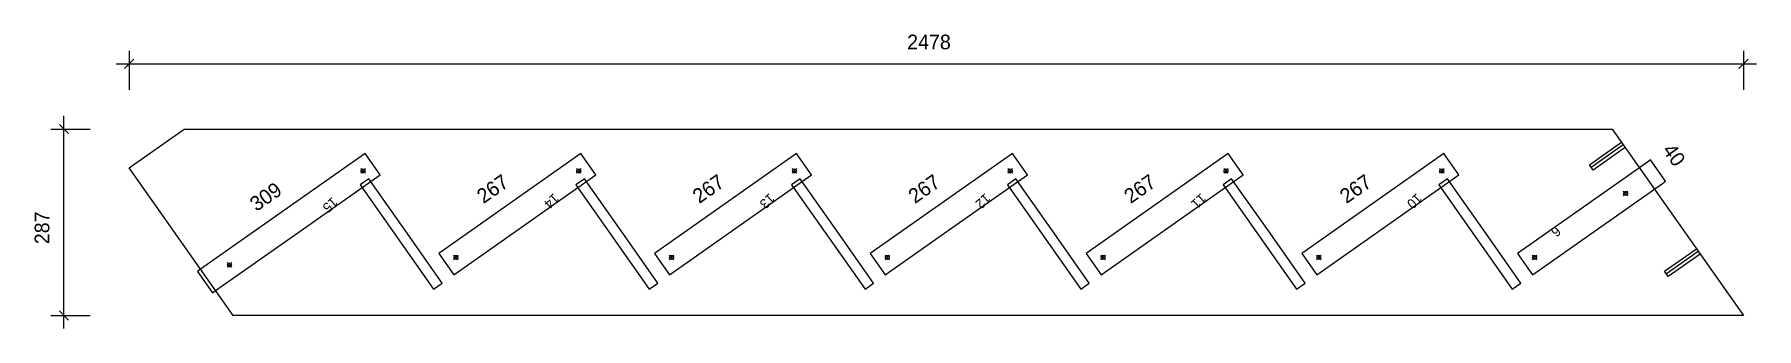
# Model space of a CAD drawing. Header units: millimetres. Extents: x -145 to 2498, y -20 to 432.
import ezdxf
from ezdxf.enums import TextEntityAlignment as Align

# ---------------------------------------------------------------- set-up
doc = ezdxf.new("R2010")
doc.units = ezdxf.units.MM
for name, color, linetype in [('CONTOUR', 7, 'CONTINUOUS'), ('CUT_RISER', 7, 'CONTINUOUS'), ('CUT_STEP', 7, 'CONTINUOUS'), ('CUT_STEPTEXT', 7, 'CONTINUOUS'), ('DIMLINES', 7, 'CONTINUOUS'), ('DIMLINESTEXT', 7, 'CONTINUOUS'), ('DRILLINGSOTHER', 7, 'CONTINUOUS'), ('DRILLINGSSIDE', 7, 'CONTINUOUS')]:
    doc.layers.add(name, color=color, linetype=linetype)

msp = doc.modelspace()

# ---------------------------------------------------------------- linework, layer by layer
at = {"layer": 'CONTOUR', "color": 0, "linetype": '0'}
msp.add_lwpolyline([(2477.548, 0), (159.88, 0), (0, 227.052), (84.561, 286.596), (2275.74, 286.596), (2477.548, 0)], dxfattribs=at)
at = {"layer": 'CUT_RISER', "color": 1, "linetype": '1'}
for points in [[(480.228, 50), (423.914, 129.975), (367.599, 209.949), (354.517, 200.738), (467.146, 40.788), (480.228, 50)], [(811.323, 50), (755.009, 129.975), (698.694, 209.949), (685.612, 200.738), (798.241, 40.788), (811.323, 50)], [(1142.419, 50), (1086.104, 129.975), (1029.79, 209.949), (1016.707, 200.738), (1129.337, 40.788), (1142.419, 50)], [(1473.514, 50), (1417.199, 129.975), (1360.885, 209.949), (1347.803, 200.738), (1460.432, 40.788), (1473.514, 50)], [(1804.609, 50), (1748.295, 129.975), (1691.98, 209.949), (1678.898, 200.738), (1791.527, 40.788), (1804.609, 50)], [(2135.705, 50), (2079.39, 129.975), (2023.076, 209.949), (2009.993, 200.738), (2122.623, 40.788), (2135.705, 50)]]:
    msp.add_lwpolyline(points, dxfattribs=at)
at = {"layer": 'CUT_STEP', "color": 1, "linetype": '1'}
for points in [[(132.78, 38.485), (258.988, 127.355), (385.195, 216.225), (362.165, 248.93), (109.751, 71.19), (104.845, 67.736), (127.874, 35.031), (132.78, 38.485)], [(498.216, 62.666), (607.253, 139.445), (716.29, 216.225), (693.261, 248.93), (475.186, 95.372), (498.216, 62.666)], [(829.311, 62.666), (938.349, 139.445), (1047.386, 216.225), (1024.356, 248.93), (806.282, 95.372), (829.311, 62.666)], [(1160.407, 62.666), (1269.444, 139.445), (1378.481, 216.225), (1355.451, 248.93), (1137.377, 95.372), (1160.407, 62.666)], [(1491.502, 62.666), (1600.539, 139.445), (1709.576, 216.225), (1686.547, 248.93), (1468.472, 95.372), (1491.502, 62.666)], [(1822.597, 62.666), (1931.634, 139.445), (2040.672, 216.225), (2017.642, 248.93), (1799.568, 95.372), (1822.597, 62.666)], [(2329.933, 235.688), (2230.298, 165.53), (2130.663, 95.372), (2153.693, 62.666), (2352.962, 202.983), (2357.868, 206.438), (2334.838, 239.143), (2329.933, 235.688)]]:
    msp.add_lwpolyline(points, dxfattribs=at)
at = {"layer": 'DIMLINES', "color": 0}
for p, q in [((0, 406.596), (0, 346.596)), ((2477.548, 406.596), (2477.548, 346.596)), ((-20, 386.596), (2497.548, 386.596)), ((7.071, 393.667), (-7.071, 379.525)), ((2484.619, 393.667), (2470.477, 379.525)), ((-107.071, 293.667), (-92.929, 279.525)), ((-100, -20), (-100, 306.596)), ((-120, 286.596), (-60, 286.596)), ((-120, 0), (-60, 0)), ((-107.071, 7.071), (-92.929, -7.071))]:
    msp.add_line(p, q, dxfattribs=at)
at = {"layer": 'DRILLINGSOTHER', "color": 3}
for p, q in [((362.498, 225.749), (355.427, 218.678)), ((355.428, 225.749), (362.497, 218.678)), ((693.594, 225.749), (686.523, 218.678)), ((686.524, 225.749), (693.593, 218.678)), ((1024.689, 225.749), (1017.618, 218.678)), ((1017.619, 225.749), (1024.688, 218.678)), ((1355.784, 225.749), (1348.713, 218.678)), ((1348.714, 225.749), (1355.783, 218.678)), ((1686.88, 225.749), (1679.809, 218.678)), ((1679.81, 225.749), (1686.879, 218.678)), ((2017.975, 225.749), (2010.904, 218.678)), ((2010.905, 225.749), (2017.974, 218.678)), ((2300.013, 191.206), (2292.942, 184.134)), ((2292.943, 191.206), (2300.012, 184.134)), ((157.506, 81.403), (150.435, 74.332)), ((150.436, 81.403), (157.505, 74.332)), ((504.954, 92.918), (497.883, 85.847)), ((497.884, 92.918), (504.953, 85.847)), ((836.049, 92.918), (828.978, 85.847)), ((828.979, 92.918), (836.048, 85.847)), ((1167.145, 92.918), (1160.074, 85.847)), ((1160.075, 92.918), (1167.144, 85.847)), ((1498.24, 92.918), (1491.169, 85.847)), ((1491.17, 92.918), (1498.239, 85.847)), ((1829.335, 92.918), (1822.264, 85.847)), ((1822.265, 92.918), (1829.334, 85.847)), ((2160.431, 92.918), (2153.36, 85.847)), ((2153.361, 92.918), (2160.43, 85.847))]:
    msp.add_line(p, q, dxfattribs=at)
for centre in [(358.963, 222.214), (690.058, 222.214), (1021.153, 222.214), (1352.249, 222.214), (1683.344, 222.214), (2014.439, 222.214), (2296.478, 187.67), (153.971, 77.867), (501.419, 89.382), (832.514, 89.382), (1163.609, 89.382), (1494.705, 89.382), (1825.8, 89.382), (2156.895, 89.382)]:
    msp.add_circle(centre, 3, dxfattribs=at)
at = {"layer": 'DRILLINGSSIDE', "color": 3}
for p, q in [((2293.012, 262.067), (2243.954, 227.523)), ((2408.16, 98.541), (2359.102, 63.996))]:
    msp.add_line(p, q, dxfattribs=at)
at = {"layer": 'DRILLINGSSIDE', "color": 3, "linetype": '3'}
for points in [[(2295.891, 257.979), (2246.833, 223.435), (2241.076, 231.611), (2290.134, 266.155)], [(2411.039, 94.452), (2361.981, 59.908), (2356.224, 68.084), (2405.282, 102.629)]]:
    msp.add_lwpolyline(points, dxfattribs=at)

# ---------------------------------------------------------------- texts
at = {"layer": 'CUT_STEPTEXT'}
for s, rotation, p in [('14', 223, (661.772, 177.835)), ('13', 223, (992.867, 177.835)), ('12', 223, (1323.962, 177.835)), ('11', 223, (1655.058, 177.835)), ('10', 223, (1986.153, 177.835)), ('15', 222, (322.091, 171.79)), ('9', 44, (2180.48, 130.451))]:
    msp.add_text(s, height=15, rotation=rotation, dxfattribs=at).set_placement(p, align=Align.TOP_LEFT)
at = {"layer": 'DIMLINESTEXT'}
msp.add_text('2478', height=22.5, dxfattribs=at).set_placement((1194.012, 431.596), align=Align.TOP_LEFT)
for s, rotation, p in [('40', -54, (2370.261, 266.998)), ('267', 35, (530.866, 189.616)), ('267', 35, (861.962, 189.616)), ('267', 35, (1193.057, 189.616)), ('267', 35, (1524.152, 189.616)), ('267', 35, (1855.248, 189.616)), ('309', 35, (182.601, 177.525)), ('287', 90, (-145, 109.727))]:
    msp.add_text(s, height=22.5, rotation=rotation, dxfattribs=at).set_placement(p, align=Align.TOP_LEFT)

doc.saveas('drawing.dxf')
